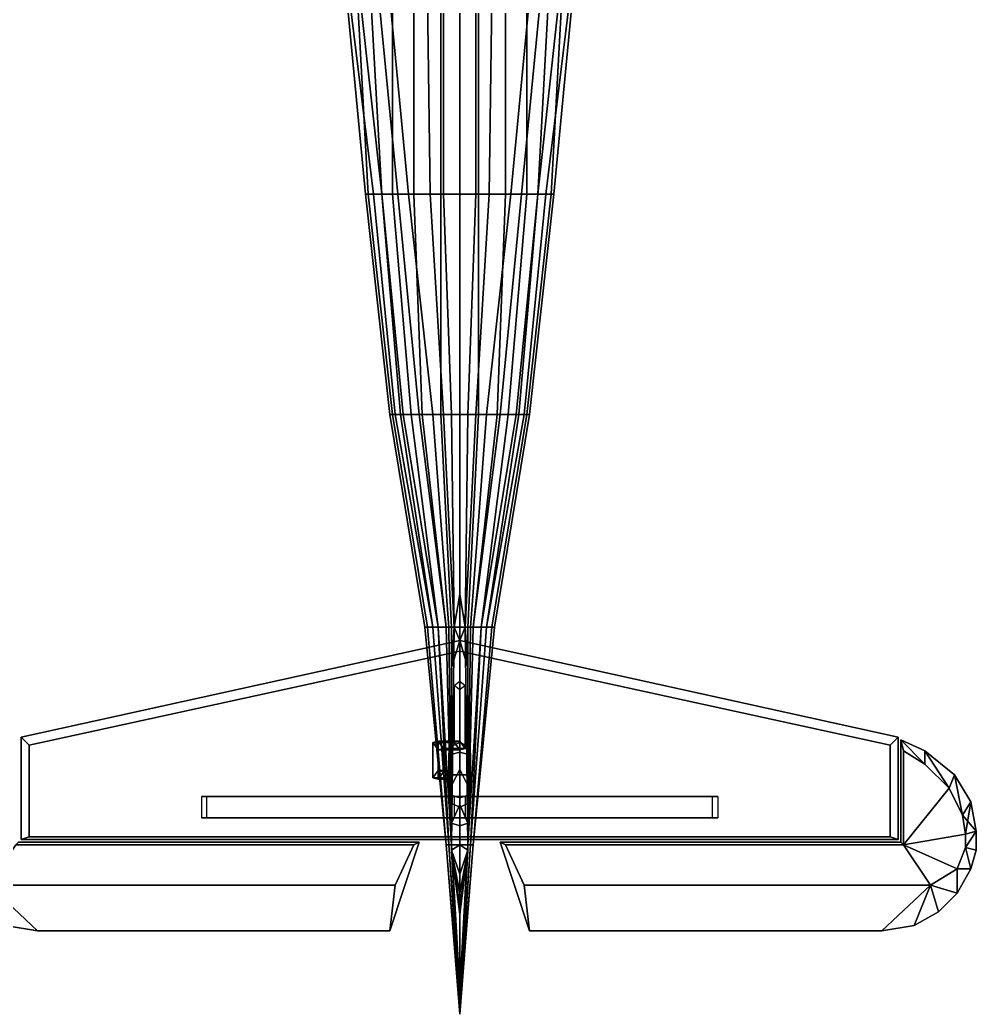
# Model space of a CAD drawing. Header units: millimetres. Extents: x -5.2 to 5.2, y -4.1 to 20.
# Drawn here: x -1.635 to 1.92, y -4.07 to -0.371 of the extents above; entities that cross this region are included whole.
import ezdxf

# ---------------------------------------------------------------- set-up
doc = ezdxf.new("R2010")
doc.units = ezdxf.units.MM
doc.header["$MEASUREMENT"] = 0
for name, color, linetype in [('h2', 6, 'Continuous'), ('w1', 5, 'Continuous'), ('w2', 1, 'Continuous')]:
    doc.layers.add(name, color=color, linetype=linetype)

msp = doc.modelspace()

# ---------------------------------------------------------------- linework, layer by layer
for points in [[(-0.41, -0.29, -0.01), (-0.42, -0.29, -0.17), (-0.35, -1.02, -0.08), (-0.32, -1.02, 0.08)], [(-0.42, -0.29, -0.17), (-0.42, -0.29, -0.28), (-0.35, -1.02, -0.28), (-0.35, -1.02, -0.08)], [(-0.42, -0.29, -0.28), (-0.38, -0.29, -0.57), (-0.34, -1.02, -0.46), (-0.35, -1.02, -0.28)], [(-0.37, -0.29, 0.13), (-0.41, -0.29, -0.01), (-0.32, -1.02, 0.08), (-0.29, -1.02, 0.15)], [(-0.38, -0.29, -0.57), (-0.33, -0.29, -0.7), (-0.29, -1.02, -0.61), (-0.34, -1.02, -0.46)], [(-0.3, -0.29, 0.26), (-0.37, -0.29, 0.13), (-0.29, -1.02, 0.15), (-0.23, -1.02, 0.26)], [(-0.33, -0.29, -0.7), (-0.25, -0.29, -0.81), (-0.25, -1.02, -0.68), (-0.29, -1.02, -0.61)], [(-0.26, -0.29, 0.34), (-0.3, -0.29, 0.26), (-0.23, -1.02, 0.26), (-0.19, -1.02, 0.34)], [(-0.12, -0.29, 0.61), (-0.26, -0.29, 0.34), (-0.19, -1.02, 0.34), (-0.11, -1.02, 0.51)], [(-0.25, -0.29, -0.81), (-0.17, -0.29, -0.86), (-0.17, -1.02, -0.77), (-0.25, -1.02, -0.68)], [(-0.17, -0.29, -0.86), (-0.07, -0.29, -0.91), (-0.07, -1.02, -0.82), (-0.17, -1.02, -0.77)], [(-0.06, -0.29, 0.67), (-0.12, -0.29, 0.61), (-0.11, -1.02, 0.51), (-0.06, -1.02, 0.55)], [(-0.07, -0.29, -0.91), (0, -0.29, -0.92), (0, -1.02, -0.83), (-0.07, -1.02, -0.82)], [(0, -0.29, 0.69), (-0.06, -0.29, 0.67), (-0.06, -1.02, 0.55), (0, -1.02, 0.57)], [(-0.32, -1.02, 0.08), (-0.35, -1.02, -0.08), (-0.26, -1.84, -0.08), (-0.24, -1.84, 0.08)], [(-0.35, -1.02, -0.08), (-0.35, -1.02, -0.28), (-0.26, -1.84, -0.28), (-0.26, -1.84, -0.08)], [(-0.35, -1.02, -0.28), (-0.34, -1.02, -0.46), (-0.25, -1.84, -0.4), (-0.26, -1.84, -0.28)], [(-0.34, -1.02, -0.46), (-0.29, -1.02, -0.61), (-0.22, -1.84, -0.5), (-0.25, -1.84, -0.4)], [(-0.29, -1.02, 0.15), (-0.32, -1.02, 0.08), (-0.24, -1.84, 0.08), (-0.21, -1.84, 0.15)], [(-0.29, -1.02, -0.61), (-0.25, -1.02, -0.68), (-0.18, -1.84, -0.58), (-0.22, -1.84, -0.5)], [(-0.23, -1.02, 0.26), (-0.29, -1.02, 0.15), (-0.21, -1.84, 0.15), (-0.15, -1.84, 0.26)], [(-0.25, -1.02, -0.68), (-0.17, -1.02, -0.77), (-0.14, -1.84, -0.63), (-0.18, -1.84, -0.58)], [(-0.19, -1.02, 0.34), (-0.23, -1.02, 0.26), (-0.15, -1.84, 0.26), (-0.1, -1.84, 0.34)], [(-0.11, -1.02, 0.51), (-0.19, -1.02, 0.34), (-0.1, -1.84, 0.34), (-0.06, -1.84, 0.38)], [(-0.17, -1.02, -0.77), (-0.07, -1.02, -0.82), (-0.07, -1.84, -0.69), (-0.14, -1.84, -0.63)], [(-0.06, -1.02, 0.55), (-0.11, -1.02, 0.51), (-0.06, -1.84, 0.38), (-0.03, -1.84, 0.4)], [(-0.07, -1.02, -0.82), (0, -1.02, -0.83), (0, -1.84, -0.71), (-0.07, -1.84, -0.69)], [(0, -1.02, 0.57), (-0.06, -1.02, 0.55), (-0.03, -1.84, 0.4), (0, -1.84, 0.41)], [(-0.24, -1.84, 0.08), (-0.26, -1.84, -0.08), (-0.13, -2.63, -0.08), (-0.1, -2.63, 0.08)], [(-0.26, -1.84, -0.28), (-0.25, -1.84, -0.4), (-0.12, -2.63, -0.39), (-0.13, -2.63, -0.3)], [(-0.26, -1.84, -0.08), (-0.26, -1.84, -0.28), (-0.13, -2.63, -0.3), (-0.13, -2.63, -0.08)], [(-0.25, -1.84, -0.4), (-0.22, -1.84, -0.5), (-0.1, -2.63, -0.44), (-0.12, -2.63, -0.39)], [(-0.21, -1.84, 0.15), (-0.24, -1.84, 0.08), (-0.1, -2.63, 0.08), (-0.08, -2.63, 0.15)], [(-0.22, -1.84, -0.5), (-0.18, -1.84, -0.58), (-0.08, -2.63, -0.47), (-0.1, -2.63, -0.44)], [(-0.15, -1.84, 0.26), (-0.21, -1.84, 0.15), (-0.08, -2.63, 0.15), (-0.05, -2.63, 0.21)], [(-0.18, -1.84, -0.58), (-0.14, -1.84, -0.63), (-0.05, -2.63, -0.5), (-0.08, -2.63, -0.47)], [(-0.1, -1.84, 0.34), (-0.15, -1.84, 0.26), (-0.05, -2.63, 0.21), (-0.04, -2.63, 0.23)], [(-0.14, -1.84, -0.63), (-0.07, -1.84, -0.69), (-0.03, -2.63, -0.52), (-0.05, -2.63, -0.5)], [(-0.06, -1.84, 0.38), (-0.1, -1.84, 0.34), (-0.04, -2.63, 0.23), (-0.02, -2.63, 0.25)], [(-0.07, -1.84, -0.69), (0, -1.84, -0.71), (0, -2.63, -0.53), (-0.03, -2.63, -0.52)], [(-0.03, -1.84, 0.4), (-0.06, -1.84, 0.38), (-0.02, -2.63, 0.25)], [(0, -1.84, 0.41), (-0.03, -1.84, 0.4), (-0.02, -2.63, 0.25), (0, -2.5081, 0.2831)], [(0, -2.5081, 0.2831), (-0.02, -2.63, 0.25), (-0.02, -2.63, 0.25), (0, -2.68, 0.35)], [(-0.1, -2.63, 0.08), (-0.13, -2.63, -0.08), (-0.05, -3.44, -0.14), (-0.04, -3.44, 0.07)], [(-0.13, -2.63, -0.3), (-0.12, -2.63, -0.39), (-0.05, -3.44, -0.35)], [(-0.13, -2.63, -0.08), (-0.13, -2.63, -0.3), (-0.05, -3.44, -0.35), (-0.05, -3.44, -0.14)], [(-0.12, -2.63, -0.39), (-0.1, -2.63, -0.44), (-0.04, -3.44, -0.39), (-0.05, -3.44, -0.35)], [(-0.08, -2.63, 0.15), (-0.1, -2.63, 0.08), (-0.04, -3.44, 0.07), (-0.03, -3.44, 0.1)], [(-0.1, -2.63, -0.44), (-0.08, -2.63, -0.47), (-0.04, -3.44, -0.39)], [(-0.08, -2.63, -0.47), (-0.05, -2.63, -0.5), (-0.03, -3.44, -0.4), (-0.04, -3.44, -0.39)], [(-0.05, -2.63, 0.21), (-0.08, -2.63, 0.15), (-0.03, -3.44, 0.1)], [(-0.05, -2.63, -0.5), (-0.03, -2.63, -0.52), (-0.03, -3.44, -0.4)], [(-0.04, -2.63, 0.23), (-0.05, -2.63, 0.21), (-0.03, -3.44, 0.1)], [(-0.02, -2.63, 0.25), (-0.04, -2.63, 0.23), (-0.03, -3.44, 0.1)], [(-0.03, -2.63, -0.52), (0, -2.63, -0.53), (0, -3.44, -0.41), (-0.03, -3.44, -0.4)], [(-0.02, -2.63, 0.25), (-0.03, -2.78, 0.35), (-0.03, -2.78, 0.35), (0, -2.68, 0.35)], [(-0.02, -2.63, 0.25), (-0.03, -3.44, 0.1), (-0.03, -3.44, 0.1), (-0.03, -2.78, 0.35)], [(0, -3.16, 1.15), (0, -2.68, 0.35), (-0.03, -2.78, 0.35), (-0.03, -3.22, 1.05)], [(-0.03, -2.78, 0.35), (-0.03, -3.44, 0.1), (-0.03, -3.44, 0.1), (-0.03, -3.46, 0.16)], [(-0.03, -3.22, 1.05), (-0.03, -2.78, 0.35), (-0.03, -3.46, 0.16), (-0.03, -3.46, 1.16)], [(0, -3.0546, -0.6758), (-0.02, -3.0595, -0.648), (-0.02, -2.8473, -0.3449), (0, -2.8309, -0.3564)], [(-0.02, -3.0595, -0.648), (0, -3.0874, -0.6529), (0, -2.8637, -0.3334), (-0.02, -2.8473, -0.3449)], [(0.02, -3.0825, -0.6807), (0, -3.0546, -0.6758), (0, -2.8309, -0.3564), (0.02, -2.8473, -0.3449)], [(0, -3.0874, -0.6529), (0.02, -3.0825, -0.6807), (0.02, -2.8473, -0.3449), (0, -2.8637, -0.3334)], [(-0.08, -3.0546, -0.6758), (-0.1, -3.0595, -0.648), (-0.02, -3.0595, -0.648), (0, -3.0546, -0.6758)], [(-0.1, -3.0595, -0.648), (-0.08, -3.0546, -0.6758), (-0.08, -3.1636, -0.8315), (-0.1, -3.1915, -0.8364)], [(-0.1, -3.0595, -0.648), (-0.08, -3.0874, -0.6529), (0, -3.0874, -0.6529), (-0.02, -3.0595, -0.648)], [(-0.08, -3.0874, -0.6529), (-0.1, -3.0595, -0.648), (-0.1, -3.1915, -0.8364), (-0.08, -3.1964, -0.8085)], [(-0.06, -3.0825, -0.6807), (-0.08, -3.0546, -0.6758), (0, -3.0546, -0.6758), (0.02, -3.0825, -0.6807)], [(-0.08, -3.0546, -0.6758), (-0.06, -3.0825, -0.6807), (-0.06, -3.1685, -0.8036), (-0.08, -3.1636, -0.8315)], [(0, -3.0951, -0.9049), (-0.0283, -3.1034, -0.8966), (-0.0283, -3.0717, -0.82), (0, -3.06, -0.82)], [(0, -3.06, -0.82), (-0.0283, -3.0717, -0.82), (-0.0283, -3.1034, -0.7434), (0, -3.0951, -0.7351)], [(0.0283, -3.1034, -0.8966), (0, -3.0951, -0.9049), (0, -3.06, -0.82), (0.0283, -3.0717, -0.82)], [(0.0283, -3.0717, -0.82), (0, -3.06, -0.82), (0, -3.0951, -0.7351), (0.0283, -3.1034, -0.7434)], [(-0.08, -3.0874, -0.6529), (-0.06, -3.0825, -0.6807), (0.02, -3.0825, -0.6807), (0, -3.0874, -0.6529)], [(-0.06, -3.0825, -0.6807), (-0.08, -3.0874, -0.6529), (-0.08, -3.1964, -0.8085), (-0.06, -3.1685, -0.8036)], [(-0.0283, -3.1034, -0.8966), (-0.04, -3.1234, -0.8766), (-0.04, -3.1, -0.82), (-0.0283, -3.0717, -0.82)], [(-0.0283, -3.0717, -0.82), (-0.04, -3.1, -0.82), (-0.04, -3.1234, -0.7634), (-0.0283, -3.1034, -0.7434)], [(-0.04, -3.1234, -0.8766), (-0.0283, -3.1434, -0.8566), (-0.0283, -3.1283, -0.82), (-0.04, -3.1, -0.82)], [(-0.04, -3.1, -0.82), (-0.0283, -3.1283, -0.82), (-0.0283, -3.1434, -0.7834), (-0.04, -3.1234, -0.7634)], [(-0.0283, -3.18, -0.9283), (-0.04, -3.18, -0.9), (-0.04, -3.1234, -0.8766), (-0.0283, -3.1034, -0.8966)], [(-0.0283, -3.1034, -0.7434), (-0.04, -3.1234, -0.7634), (-0.04, -3.18, -0.74), (-0.0283, -3.18, -0.7117)], [(0, -3.18, -0.94), (-0.0283, -3.18, -0.9283), (-0.0283, -3.1034, -0.8966), (0, -3.0951, -0.9049)], [(0, -3.0951, -0.7351), (-0.0283, -3.1034, -0.7434), (-0.0283, -3.18, -0.7117), (0, -3.18, -0.7)], [(0.0283, -3.18, -0.9283), (0, -3.18, -0.94), (0, -3.0951, -0.9049), (0.0283, -3.1034, -0.8966)], [(0.0283, -3.1034, -0.7434), (0, -3.0951, -0.7351), (0, -3.18, -0.7), (0.0283, -3.18, -0.7117)], [(0.04, -3.1234, -0.8766), (0.0283, -3.1034, -0.8966), (0.0283, -3.0717, -0.82), (0.04, -3.1, -0.82)], [(0.04, -3.1, -0.82), (0.0283, -3.0717, -0.82), (0.0283, -3.1034, -0.7434), (0.04, -3.1234, -0.7634)], [(0.0283, -3.1434, -0.8566), (0.04, -3.1234, -0.8766), (0.04, -3.1, -0.82), (0.0283, -3.1283, -0.82)], [(0.0283, -3.1283, -0.82), (0.04, -3.1, -0.82), (0.04, -3.1234, -0.7634), (0.0283, -3.1434, -0.7834)], [(0.04, -3.18, -0.9), (0.0283, -3.18, -0.9283), (0.0283, -3.1034, -0.8966), (0.04, -3.1234, -0.8766)], [(0.04, -3.1234, -0.7634), (0.0283, -3.1034, -0.7434), (0.0283, -3.18, -0.7117), (0.04, -3.18, -0.74)], [(-0.04, -3.18, -0.9), (-0.0283, -3.18, -0.8717), (-0.0283, -3.1434, -0.8566), (-0.04, -3.1234, -0.8766)], [(-0.04, -3.1234, -0.7634), (-0.0283, -3.1434, -0.7834), (-0.0283, -3.18, -0.7683), (-0.04, -3.18, -0.74)], [(-0.0283, -3.18, -0.8717), (-0.0283, -3.1434, -0.7834), (-0.0283, -3.1283, -0.82), (-0.0283, -3.1434, -0.8566)], [(-0.0283, -3.2166, -0.8566), (-0.0283, -3.18, -0.7683), (-0.0283, -3.1434, -0.7834), (-0.0283, -3.18, -0.8717)], [(0.0283, -3.18, -0.8717), (0.04, -3.18, -0.9), (0.04, -3.1234, -0.8766), (0.0283, -3.1434, -0.8566)], [(0.0283, -3.1434, -0.7834), (0.04, -3.1234, -0.7634), (0.04, -3.18, -0.74), (0.0283, -3.18, -0.7683)], [(0.0283, -3.1283, -0.82), (0.0283, -3.1434, -0.7834), (0.0283, -3.18, -0.8717), (0.0283, -3.1434, -0.8566)], [(0.0283, -3.1434, -0.7834), (0.0283, -3.18, -0.7683), (0.0283, -3.2166, -0.8566), (0.0283, -3.18, -0.8717)], [(-0.0283, -3.1636, -0.8315), (-0.0283, -3.1915, -0.8364), (-0.1, -3.1915, -0.8364), (-0.08, -3.1636, -0.8315)], [(-0.0283, -3.1685, -0.8036), (-0.0283, -3.1636, -0.8315), (-0.08, -3.1636, -0.8315), (-0.06, -3.1685, -0.8036)], [(-0.0283, -3.1964, -0.8085), (-0.0283, -3.1685, -0.8036), (-0.06, -3.1685, -0.8036), (-0.08, -3.1964, -0.8085)], [(-0.04, -3.2366, -0.8766), (-0.0283, -3.2166, -0.8566), (-0.0283, -3.18, -0.8717), (-0.04, -3.18, -0.9)], [(-0.0283, -3.2566, -0.8966), (-0.04, -3.2366, -0.8766), (-0.04, -3.18, -0.9), (-0.0283, -3.18, -0.9283)], [(-0.04, -3.18, -0.74), (-0.0283, -3.18, -0.7683), (-0.0283, -3.2166, -0.7834), (-0.04, -3.2366, -0.7634)], [(-0.0283, -3.18, -0.7117), (-0.04, -3.18, -0.74), (-0.04, -3.2366, -0.7634), (-0.0283, -3.2566, -0.7434)], [(0, -3.29, 1.25), (0, -3.16, 1.15), (-0.03, -3.22, 1.05), (-0.03, -3.36, 1.16)], [(0, -3.2649, -0.9049), (-0.0283, -3.2566, -0.8966), (-0.0283, -3.18, -0.9283), (0, -3.18, -0.94)], [(0, -3.18, -0.7), (-0.0283, -3.18, -0.7117), (-0.0283, -3.2566, -0.7434), (0, -3.2649, -0.7351)], [(-0.0283, -3.2317, -0.82), (-0.0283, -3.2166, -0.7834), (-0.0283, -3.18, -0.7683), (-0.0283, -3.2166, -0.8566)], [(0.0283, -3.2566, -0.8966), (0, -3.2649, -0.9049), (0, -3.18, -0.94), (0.0283, -3.18, -0.9283)], [(0.0283, -3.18, -0.7117), (0, -3.18, -0.7), (0, -3.2649, -0.7351), (0.0283, -3.2566, -0.7434)], [(0.0283, -3.2166, -0.8566), (0.04, -3.2366, -0.8766), (0.04, -3.18, -0.9), (0.0283, -3.18, -0.8717)], [(0.04, -3.2366, -0.8766), (0.0283, -3.2566, -0.8966), (0.0283, -3.18, -0.9283), (0.04, -3.18, -0.9)], [(0.0283, -3.18, -0.7683), (0.04, -3.18, -0.74), (0.04, -3.2366, -0.7634), (0.0283, -3.2166, -0.7834)], [(0.04, -3.18, -0.74), (0.0283, -3.18, -0.7117), (0.0283, -3.2566, -0.7434), (0.04, -3.2366, -0.7634)], [(0.0283, -3.18, -0.7683), (0.0283, -3.2166, -0.7834), (0.0283, -3.2317, -0.82), (0.0283, -3.2166, -0.8566)], [(-0.0283, -3.1915, -0.8364), (-0.0283, -3.1964, -0.8085), (-0.08, -3.1964, -0.8085), (-0.1, -3.1915, -0.8364)], [(-0.04, -3.26, -0.82), (-0.0283, -3.2317, -0.82), (-0.0283, -3.2166, -0.8566), (-0.04, -3.2366, -0.8766)], [(-0.04, -3.2366, -0.7634), (-0.0283, -3.2166, -0.7834), (-0.0283, -3.2317, -0.82), (-0.04, -3.26, -0.82)], [(0.0283, -3.2317, -0.82), (0.04, -3.26, -0.82), (0.04, -3.2366, -0.8766), (0.0283, -3.2166, -0.8566)], [(0.0283, -3.2166, -0.7834), (0.04, -3.2366, -0.7634), (0.04, -3.26, -0.82), (0.0283, -3.2317, -0.82)], [(-0.0283, -3.2883, -0.82), (-0.04, -3.26, -0.82), (-0.04, -3.2366, -0.8766), (-0.0283, -3.2566, -0.8966)], [(-0.0283, -3.2566, -0.7434), (-0.04, -3.2366, -0.7634), (-0.04, -3.26, -0.82), (-0.0283, -3.2883, -0.82)], [(-0.03, -3.36, 1.16), (-0.03, -3.22, 1.05), (-0.03, -3.46, 1.16), (-0.03, -3.36, 1.16)], [(0.04, -3.26, -0.82), (0.0283, -3.2883, -0.82), (0.0283, -3.2566, -0.8966), (0.04, -3.2366, -0.8766)], [(0.04, -3.2366, -0.7634), (0.0283, -3.2566, -0.7434), (0.0283, -3.2883, -0.82), (0.04, -3.26, -0.82)], [(0, -3.29, 1.25), (-0.03, -3.36, 1.16), (0, -3.37, 1.27), (0, -3.29, 1.25)], [(0, -3.3, -0.82), (-0.0283, -3.2883, -0.82), (-0.0283, -3.2566, -0.8966), (0, -3.2649, -0.9049)], [(0, -3.2649, -0.7351), (-0.0283, -3.2566, -0.7434), (-0.0283, -3.2883, -0.82), (0, -3.3, -0.82)], [(0.0283, -3.2883, -0.82), (0, -3.3, -0.82), (0, -3.2649, -0.9049), (0.0283, -3.2566, -0.8966)], [(0.0283, -3.2566, -0.7434), (0, -3.2649, -0.7351), (0, -3.3, -0.82), (0.0283, -3.2883, -0.82)], [(0, -3.44, 1.28), (0, -3.37, 1.27), (-0.03, -3.36, 1.16), (-0.03, -3.46, 1.16)], [(-0.04, -3.44, 0.07), (-0.05, -3.44, -0.14), (0, -4.06, -0.07), (0, -4.02, 0.04)], [(-0.05, -3.44, -0.14), (-0.05, -3.44, -0.35), (0, -4.07, -0.14), (0, -4.06, -0.07)], [(-0.05, -3.44, -0.35), (-0.04, -3.44, -0.39), (0, -4.05, -0.23), (0, -4.07, -0.14)], [(-0.04, -3.44, -0.39), (-0.03, -3.44, -0.4), (0, -3.98, -0.3), (0, -4.05, -0.23)], [(-0.03, -3.44, 0.1), (-0.04, -3.44, 0.07), (0, -4.02, 0.04)], [(-0.03, -3.44, -0.4), (0, -3.44, -0.41), (0, -3.87, -0.35), (0, -3.98, -0.3)], [(-0.03, -3.46, 0.16), (-0.03, -3.44, 0.1), (-0.03, -3.44, 0.1), (0, -4.02, 0.04)], [(0, -3.44, 1.28), (-0.03, -3.46, 1.16), (0, -3.55, 1.26), (0, -3.44, 1.28)], [(0, -3.55, 1.26), (-0.03, -3.46, 1.16), (0, -3.62, 1.23), (0, -3.55, 1.26)], [(0, -3.62, 1.23), (-0.03, -3.46, 1.16), (0, -3.67, 1.19), (0, -3.62, 1.23)], [(0, -3.67, 1.19), (-0.03, -3.46, 1.16), (0, -3.7, 1.14), (0, -3.67, 1.19)], [(-0.03, -3.46, 1.16), (-0.03, -3.46, 0.16), (0, -4.02, 0.04), (0, -3.7, 1.14)]]:
    msp.add_3dface(points)
at = {"layer": 'h2'}
for points in [[(0.07, -0.29, -0.91), (0, -0.29, -0.92), (0, -1.02, -0.83), (0.07, -1.02, -0.82)], [(0, -0.29, 0.69), (0.06, -0.29, 0.67), (0.06, -1.02, 0.55), (0, -1.02, 0.57)], [(0.06, -0.29, 0.67), (0.12, -0.29, 0.61), (0.11, -1.02, 0.51), (0.06, -1.02, 0.55)], [(0.17, -0.29, -0.86), (0.07, -0.29, -0.91), (0.07, -1.02, -0.82), (0.17, -1.02, -0.77)], [(0.12, -0.29, 0.61), (0.26, -0.29, 0.34), (0.19, -1.02, 0.34), (0.11, -1.02, 0.51)], [(0.25, -0.29, -0.81), (0.17, -0.29, -0.86), (0.17, -1.02, -0.77), (0.25, -1.02, -0.68)], [(0.26, -0.29, 0.34), (0.3, -0.29, 0.26), (0.23, -1.02, 0.26), (0.19, -1.02, 0.34)], [(0.3, -0.29, 0.26), (0.37, -0.29, 0.13), (0.29, -1.02, 0.15), (0.23, -1.02, 0.26)], [(0.33, -0.29, -0.7), (0.25, -0.29, -0.81), (0.25, -1.02, -0.68), (0.29, -1.02, -0.61)], [(0.38, -0.29, -0.57), (0.33, -0.29, -0.7), (0.29, -1.02, -0.61), (0.34, -1.02, -0.46)], [(0.37, -0.29, 0.13), (0.41, -0.29, -0.01), (0.32, -1.02, 0.08), (0.29, -1.02, 0.15)], [(0.41, -0.29, -0.01), (0.42, -0.29, -0.17), (0.35, -1.02, -0.08), (0.32, -1.02, 0.08)], [(0.42, -0.29, -0.28), (0.38, -0.29, -0.57), (0.34, -1.02, -0.46), (0.35, -1.02, -0.28)], [(0.42, -0.29, -0.17), (0.42, -0.29, -0.28), (0.35, -1.02, -0.28), (0.35, -1.02, -0.08)], [(0.07, -1.02, -0.82), (0, -1.02, -0.83), (0, -1.84, -0.71), (0.07, -1.84, -0.69)], [(0, -1.02, 0.57), (0.06, -1.02, 0.55), (0.03, -1.84, 0.4), (0, -1.84, 0.41)], [(0.06, -1.02, 0.55), (0.11, -1.02, 0.51), (0.06, -1.84, 0.38), (0.03, -1.84, 0.4)], [(0.11, -1.02, 0.51), (0.19, -1.02, 0.34), (0.1, -1.84, 0.34), (0.06, -1.84, 0.38)], [(0.17, -1.02, -0.77), (0.07, -1.02, -0.82), (0.07, -1.84, -0.69), (0.14, -1.84, -0.63)], [(0.19, -1.02, 0.34), (0.23, -1.02, 0.26), (0.15, -1.84, 0.26), (0.1, -1.84, 0.34)], [(0.25, -1.02, -0.68), (0.17, -1.02, -0.77), (0.14, -1.84, -0.63), (0.18, -1.84, -0.58)], [(0.23, -1.02, 0.26), (0.29, -1.02, 0.15), (0.21, -1.84, 0.15), (0.15, -1.84, 0.26)], [(0.29, -1.02, -0.61), (0.25, -1.02, -0.68), (0.18, -1.84, -0.58), (0.22, -1.84, -0.5)], [(0.29, -1.02, 0.15), (0.32, -1.02, 0.08), (0.24, -1.84, 0.08), (0.21, -1.84, 0.15)], [(0.34, -1.02, -0.46), (0.29, -1.02, -0.61), (0.22, -1.84, -0.5), (0.25, -1.84, -0.4)], [(0.32, -1.02, 0.08), (0.35, -1.02, -0.08), (0.26, -1.84, -0.08), (0.24, -1.84, 0.08)], [(0.35, -1.02, -0.28), (0.34, -1.02, -0.46), (0.25, -1.84, -0.4), (0.26, -1.84, -0.28)], [(0.35, -1.02, -0.08), (0.35, -1.02, -0.28), (0.26, -1.84, -0.28), (0.26, -1.84, -0.08)], [(0.07, -1.84, -0.69), (0, -1.84, -0.71), (0, -2.63, -0.53), (0.03, -2.63, -0.52)], [(0, -1.84, 0.41), (0.03, -1.84, 0.4), (0.02, -2.63, 0.25), (0, -2.5081, 0.2831)], [(0.06, -1.84, 0.38), (0.1, -1.84, 0.34), (0.04, -2.63, 0.23), (0.02, -2.63, 0.25)], [(0.03, -1.84, 0.4), (0.06, -1.84, 0.38), (0.02, -2.63, 0.25)], [(0.14, -1.84, -0.63), (0.07, -1.84, -0.69), (0.03, -2.63, -0.52), (0.05, -2.63, -0.5)], [(0.1, -1.84, 0.34), (0.15, -1.84, 0.26), (0.05, -2.63, 0.21), (0.04, -2.63, 0.23)], [(0.18, -1.84, -0.58), (0.14, -1.84, -0.63), (0.05, -2.63, -0.5), (0.08, -2.63, -0.47)], [(0.15, -1.84, 0.26), (0.21, -1.84, 0.15), (0.08, -2.63, 0.15), (0.05, -2.63, 0.21)], [(0.22, -1.84, -0.5), (0.18, -1.84, -0.58), (0.08, -2.63, -0.47), (0.1, -2.63, -0.44)], [(0.21, -1.84, 0.15), (0.24, -1.84, 0.08), (0.1, -2.63, 0.08), (0.08, -2.63, 0.15)], [(0.24, -1.84, 0.08), (0.26, -1.84, -0.08), (0.13, -2.63, -0.08), (0.1, -2.63, 0.08)], [(0.25, -1.84, -0.4), (0.22, -1.84, -0.5), (0.1, -2.63, -0.44), (0.12, -2.63, -0.39)], [(0.26, -1.84, -0.28), (0.25, -1.84, -0.4), (0.12, -2.63, -0.39), (0.13, -2.63, -0.3)], [(0.26, -1.84, -0.08), (0.26, -1.84, -0.28), (0.13, -2.63, -0.3), (0.13, -2.63, -0.08)], [(0, -2.5081, 0.2831), (0.02, -2.63, 0.25), (0.02, -2.63, 0.25), (0, -2.68, 0.35)], [(0.03, -2.63, -0.52), (0, -2.63, -0.53), (0, -3.44, -0.41), (0.03, -3.44, -0.4)], [(0.02, -2.63, 0.25), (0.03, -2.78, 0.35), (0.03, -2.78, 0.35), (0, -2.68, 0.35)], [(0.02, -2.63, 0.25), (0.03, -3.44, 0.1), (0.03, -3.44, 0.1), (0.03, -2.78, 0.35)], [(0.02, -2.63, 0.25), (0.04, -2.63, 0.23), (0.03, -3.44, 0.1)], [(0.05, -2.63, -0.5), (0.03, -2.63, -0.52), (0.03, -3.44, -0.4)], [(0.08, -2.63, -0.47), (0.05, -2.63, -0.5), (0.03, -3.44, -0.4), (0.04, -3.44, -0.39)], [(0.04, -2.63, 0.23), (0.05, -2.63, 0.21), (0.03, -3.44, 0.1)], [(0.05, -2.63, 0.21), (0.08, -2.63, 0.15), (0.03, -3.44, 0.1)], [(0.08, -2.63, 0.15), (0.1, -2.63, 0.08), (0.04, -3.44, 0.07), (0.03, -3.44, 0.1)], [(0.1, -2.63, 0.08), (0.13, -2.63, -0.08), (0.05, -3.44, -0.14), (0.04, -3.44, 0.07)], [(0.12, -2.63, -0.39), (0.1, -2.63, -0.44), (0.04, -3.44, -0.39), (0.05, -3.44, -0.35)], [(0.1, -2.63, -0.44), (0.08, -2.63, -0.47), (0.04, -3.44, -0.39)], [(0.13, -2.63, -0.08), (0.13, -2.63, -0.3), (0.05, -3.44, -0.35), (0.05, -3.44, -0.14)], [(0.13, -2.63, -0.3), (0.12, -2.63, -0.39), (0.05, -3.44, -0.35)], [(0, -3.16, 1.15), (0, -2.68, 0.35), (0.03, -2.78, 0.35), (0.03, -3.22, 1.05)], [(0.03, -3.22, 1.05), (0.03, -2.78, 0.35), (0.03, -3.46, 0.16), (0.03, -3.46, 1.16)], [(0.03, -2.78, 0.35), (0.03, -3.44, 0.1), (0.03, -3.44, 0.1), (0.03, -3.46, 0.16)], [(0, -3.29, 1.25), (0, -3.16, 1.15), (0.03, -3.22, 1.05), (0.03, -3.36, 1.16)], [(0.03, -3.36, 1.16), (0.03, -3.22, 1.05), (0.03, -3.46, 1.16), (0.03, -3.36, 1.16)], [(0, -3.29, 1.25), (0.03, -3.36, 1.16), (0, -3.37, 1.27), (0, -3.29, 1.25)], [(0, -3.44, 1.28), (0, -3.37, 1.27), (0.03, -3.36, 1.16), (0.03, -3.46, 1.16)], [(0.04, -3.44, 0.07), (0.05, -3.44, -0.14), (0, -4.06, -0.07), (0, -4.02, 0.04)], [(0.05, -3.44, -0.35), (0.04, -3.44, -0.39), (0, -4.05, -0.23), (0, -4.07, -0.14)], [(0.05, -3.44, -0.14), (0.05, -3.44, -0.35), (0, -4.07, -0.14), (0, -4.06, -0.07)], [(0.03, -3.44, -0.4), (0, -3.44, -0.41), (0, -3.87, -0.35), (0, -3.98, -0.3)], [(0.04, -3.44, -0.39), (0.03, -3.44, -0.4), (0, -3.98, -0.3), (0, -4.05, -0.23)], [(0.03, -3.46, 0.16), (0.03, -3.44, 0.1), (0.03, -3.44, 0.1), (0, -4.02, 0.04)], [(0.03, -3.44, 0.1), (0.04, -3.44, 0.07), (0, -4.02, 0.04)], [(0, -3.44, 1.28), (0.03, -3.46, 1.16), (0, -3.55, 1.26), (0, -3.44, 1.28)], [(0.03, -3.46, 1.16), (0.03, -3.46, 0.16), (0, -4.02, 0.04), (0, -3.7, 1.14)], [(0, -3.67, 1.19), (0.03, -3.46, 1.16), (0, -3.7, 1.14), (0, -3.67, 1.19)], [(0, -3.62, 1.23), (0.03, -3.46, 1.16), (0, -3.67, 1.19), (0, -3.62, 1.23)], [(0, -3.55, 1.26), (0.03, -3.46, 1.16), (0, -3.62, 1.23), (0, -3.55, 1.26)]]:
    msp.add_3dface(points, dxfattribs=at)
at = {"layer": 'w1'}
for points in [[(-1.6, -3.07, -0.3), (-1.63, -3.04, -0.27), (0, -2.68, -0.27), (0, -2.72, -0.3)], [(0, -2.68, -0.27), (-1.63, -3.04, -0.27), (-1.6, -3.07, -0.24), (0, -2.72, -0.24)], [(-1.6, -3.41, -0.3), (-1.6, -3.07, -0.3), (0, -2.72, -0.3), (0, -3.41, -0.3)], [(0, -2.72, -0.24), (-1.6, -3.07, -0.24), (-1.6, -3.41, -0.24), (0, -3.41, -0.24)], [(-1.63, -3.42, -0.27), (-1.63, -3.04, -0.27), (-1.6, -3.07, -0.3), (-1.6, -3.41, -0.3)], [(-1.63, -3.04, -0.27), (-1.63, -3.42, -0.27), (-1.6, -3.41, -0.24), (-1.6, -3.07, -0.24)], [(-0.96, -3.26, -0.24), (-0.96, -3.34, -0.24), (0, -3.34, 0.15), (0, -3.26, 0.15)], [(-0.94, -3.26, -0.24), (-0.96, -3.26, -0.24), (0, -3.26, 0.15), (0.02, -3.26, 0.15)], [(-0.94, -3.34, -0.24), (-0.94, -3.26, -0.24), (0.02, -3.26, 0.15), (0.02, -3.34, 0.15)], [(-0.96, -3.34, -0.24), (-0.94, -3.34, -0.24), (0.02, -3.34, 0.15), (0, -3.34, 0.15)], [(-0.17, -3.44, -0.3), (-1.65, -3.44, -0.3), (-1.64, -3.43, -0.27), (-0.15, -3.43, -0.27)], [(-0.15, -3.43, -0.27), (-1.64, -3.43, -0.27), (-1.65, -3.44, -0.24), (-0.17, -3.44, -0.24)], [(0, -3.42, -0.27), (-1.63, -3.42, -0.27), (-1.6, -3.41, -0.3), (0, -3.41, -0.3)], [(0, -3.41, -0.24), (-1.6, -3.41, -0.24), (-1.63, -3.42, -0.27), (0, -3.42, -0.27)], [(-0.24, -3.59, -0.3), (-0.17, -3.44, -0.3), (-0.15, -3.43, -0.27), (-0.26, -3.76, -0.27)], [(-0.15, -3.43, -0.27), (-0.17, -3.44, -0.24), (-0.24, -3.59, -0.24), (-0.26, -3.76, -0.27)], [(-0.24, -3.59, -0.3), (-1.75, -3.59, -0.3), (-1.65, -3.44, -0.3), (-0.17, -3.44, -0.3)], [(-0.17, -3.44, -0.24), (-1.65, -3.44, -0.24), (-1.75, -3.59, -0.24), (-0.24, -3.59, -0.24)], [(-0.26, -3.76, -0.27), (-1.57, -3.76, -0.27), (-1.75, -3.59, -0.3), (-0.24, -3.59, -0.3)], [(-1.57, -3.76, -0.27), (-1.57, -3.76, -0.27), (-1.69, -3.74, -0.27), (-1.75, -3.59, -0.3)], [(-0.24, -3.59, -0.24), (-1.75, -3.59, -0.24), (-1.57, -3.76, -0.27), (-0.26, -3.76, -0.27)], [(-1.69, -3.74, -0.27), (-1.57, -3.76, -0.27), (-1.57, -3.76, -0.27), (-1.75, -3.59, -0.24)]]:
    msp.add_3dface(points, dxfattribs=at)
at = {"layer": 'w2'}
for points in [[(0, -2.68, -0.27), (1.63, -3.04, -0.27), (1.6, -3.07, -0.24), (0, -2.72, -0.24)], [(1.6, -3.07, -0.3), (1.63, -3.04, -0.27), (0, -2.68, -0.27), (0, -2.72, -0.3)], [(0, -2.72, -0.24), (1.6, -3.07, -0.24), (1.6, -3.41, -0.24), (0, -3.41, -0.24)], [(1.6, -3.41, -0.3), (1.6, -3.07, -0.3), (0, -2.72, -0.3), (0, -3.41, -0.3)], [(1.63, -3.04, -0.27), (1.63, -3.42, -0.27), (1.6, -3.41, -0.24), (1.6, -3.07, -0.24)], [(1.63, -3.42, -0.27), (1.63, -3.04, -0.27), (1.6, -3.07, -0.3), (1.6, -3.41, -0.3)], [(1.64, -3.05, -0.27), (1.64, -3.05, -0.27), (1.73, -3.09, -0.27), (1.73, -3.14, -0.24)], [(1.64, -3.05, -0.27), (1.64, -3.05, -0.27), (1.73, -3.14, -0.24), (1.65, -3.09, -0.24)], [(1.64, -3.05, -0.27), (1.65, -3.09, -0.24), (1.65, -3.44, -0.24), (1.64, -3.43, -0.27)], [(1.65, -3.44, -0.3), (1.65, -3.09, -0.3), (1.64, -3.05, -0.27), (1.64, -3.43, -0.27)], [(1.64, -3.05, -0.27), (1.64, -3.05, -0.27), (1.65, -3.09, -0.3), (1.73, -3.14, -0.3)], [(1.64, -3.05, -0.27), (1.64, -3.05, -0.27), (1.73, -3.14, -0.3), (1.73, -3.09, -0.27)], [(1.65, -3.09, -0.24), (1.73, -3.14, -0.24), (1.82, -3.23, -0.24), (1.65, -3.44, -0.24)], [(1.82, -3.23, -0.3), (1.73, -3.14, -0.3), (1.65, -3.09, -0.3), (1.65, -3.44, -0.3)], [(1.84, -3.18, -0.27), (1.84, -3.18, -0.27), (1.82, -3.23, -0.24), (1.73, -3.09, -0.27)], [(1.73, -3.09, -0.27), (1.73, -3.09, -0.27), (1.82, -3.23, -0.24), (1.73, -3.14, -0.24)], [(1.73, -3.14, -0.3), (1.73, -3.14, -0.3), (1.82, -3.23, -0.3), (1.73, -3.09, -0.27)], [(1.82, -3.23, -0.3), (1.82, -3.23, -0.3), (1.84, -3.18, -0.27), (1.73, -3.09, -0.27)], [(1.84, -3.18, -0.27), (1.84, -3.18, -0.27), (1.87, -3.33, -0.24), (1.82, -3.23, -0.24)], [(1.87, -3.33, -0.3), (1.87, -3.33, -0.3), (1.84, -3.18, -0.27), (1.82, -3.23, -0.3)], [(1.84, -3.18, -0.27), (1.84, -3.18, -0.27), (1.9, -3.28, -0.27), (1.87, -3.33, -0.24)], [(1.87, -3.33, -0.3), (1.87, -3.33, -0.3), (1.9, -3.28, -0.27), (1.84, -3.18, -0.27)], [(1.82, -3.23, -0.24), (1.87, -3.33, -0.24), (1.88, -3.4, -0.24), (1.65, -3.44, -0.24)], [(1.88, -3.4, -0.3), (1.87, -3.33, -0.3), (1.82, -3.23, -0.3), (1.65, -3.44, -0.3)], [(0.94, -3.34, -0.24), (0.94, -3.26, -0.24), (-0.02, -3.26, 0.15), (-0.02, -3.34, 0.15)], [(0.94, -3.26, -0.24), (0.96, -3.26, -0.24), (0, -3.26, 0.15), (-0.02, -3.26, 0.15)], [(0.96, -3.26, -0.24), (0.96, -3.34, -0.24), (0, -3.34, 0.15), (0, -3.26, 0.15)], [(1.9, -3.28, -0.27), (1.92, -3.39, -0.27), (1.92, -3.39, -0.27), (1.87, -3.33, -0.24)], [(1.88, -3.4, -0.3), (1.88, -3.4, -0.3), (1.9, -3.28, -0.27), (1.87, -3.33, -0.3)], [(1.88, -3.4, -0.3), (1.88, -3.4, -0.3), (1.92, -3.39, -0.27), (1.9, -3.28, -0.27)], [(0.96, -3.34, -0.24), (0.94, -3.34, -0.24), (-0.02, -3.34, 0.15), (0, -3.34, 0.15)], [(1.87, -3.33, -0.24), (1.92, -3.39, -0.27), (1.92, -3.39, -0.27), (1.88, -3.4, -0.24)], [(1.88, -3.4, -0.24), (1.88, -3.45, -0.24), (1.85, -3.53, -0.24), (1.65, -3.44, -0.24)], [(1.85, -3.53, -0.3), (1.88, -3.45, -0.3), (1.88, -3.4, -0.3), (1.65, -3.44, -0.3)], [(1.88, -3.4, -0.24), (1.92, -3.39, -0.27), (1.92, -3.39, -0.27), (1.88, -3.45, -0.24)], [(1.88, -3.45, -0.24), (1.92, -3.39, -0.27), (1.92, -3.39, -0.27), (1.92, -3.46, -0.27)], [(1.88, -3.45, -0.3), (1.88, -3.45, -0.3), (1.92, -3.39, -0.27), (1.88, -3.4, -0.3)], [(1.88, -3.45, -0.3), (1.88, -3.45, -0.3), (1.92, -3.46, -0.27), (1.92, -3.39, -0.27)], [(0, -3.41, -0.24), (1.6, -3.41, -0.24), (1.63, -3.42, -0.27), (0, -3.42, -0.27)], [(0, -3.42, -0.27), (1.63, -3.42, -0.27), (1.6, -3.41, -0.3), (0, -3.41, -0.3)], [(0.15, -3.43, -0.27), (1.64, -3.43, -0.27), (1.65, -3.44, -0.24), (0.17, -3.44, -0.24)], [(0.17, -3.44, -0.3), (1.65, -3.44, -0.3), (1.64, -3.43, -0.27), (0.15, -3.43, -0.27)], [(0.15, -3.43, -0.27), (0.17, -3.44, -0.24), (0.24, -3.59, -0.24), (0.26, -3.76, -0.27)], [(0.24, -3.59, -0.3), (0.17, -3.44, -0.3), (0.15, -3.43, -0.27), (0.26, -3.76, -0.27)], [(0.17, -3.44, -0.24), (1.65, -3.44, -0.24), (1.75, -3.59, -0.24), (0.24, -3.59, -0.24)], [(0.24, -3.59, -0.3), (1.75, -3.59, -0.3), (1.65, -3.44, -0.3), (0.17, -3.44, -0.3)], [(1.85, -3.53, -0.24), (1.75, -3.59, -0.24), (1.75, -3.59, -0.24), (1.65, -3.44, -0.24)], [(1.75, -3.59, -0.3), (1.75, -3.59, -0.3), (1.85, -3.53, -0.3), (1.65, -3.44, -0.3)], [(1.88, -3.45, -0.24), (1.9, -3.53, -0.27), (1.9, -3.53, -0.27), (1.85, -3.53, -0.24)], [(1.88, -3.45, -0.3), (1.88, -3.45, -0.3), (1.85, -3.53, -0.3), (1.9, -3.53, -0.27)], [(1.88, -3.45, -0.24), (1.92, -3.46, -0.27), (1.92, -3.46, -0.27), (1.9, -3.53, -0.27)], [(1.88, -3.45, -0.3), (1.88, -3.45, -0.3), (1.9, -3.53, -0.27), (1.92, -3.46, -0.27)], [(1.85, -3.53, -0.24), (1.85, -3.62, -0.27), (1.85, -3.62, -0.27), (1.75, -3.59, -0.24)], [(1.85, -3.62, -0.27), (1.85, -3.62, -0.27), (1.85, -3.53, -0.3), (1.75, -3.59, -0.3)], [(1.85, -3.53, -0.24), (1.9, -3.53, -0.27), (1.9, -3.53, -0.27), (1.85, -3.62, -0.27)], [(1.9, -3.53, -0.27), (1.9, -3.53, -0.27), (1.85, -3.53, -0.3), (1.85, -3.62, -0.27)], [(0.24, -3.59, -0.24), (1.75, -3.59, -0.24), (1.57, -3.76, -0.27), (0.26, -3.76, -0.27)], [(0.26, -3.76, -0.27), (1.57, -3.76, -0.27), (1.75, -3.59, -0.3), (0.24, -3.59, -0.3)], [(1.69, -3.74, -0.27), (1.57, -3.76, -0.27), (1.57, -3.76, -0.27), (1.75, -3.59, -0.24)], [(1.57, -3.76, -0.27), (1.57, -3.76, -0.27), (1.69, -3.74, -0.27), (1.75, -3.59, -0.3)], [(1.78, -3.69, -0.27), (1.69, -3.74, -0.27), (1.69, -3.74, -0.27), (1.75, -3.59, -0.24)], [(1.69, -3.74, -0.27), (1.69, -3.74, -0.27), (1.78, -3.69, -0.27), (1.75, -3.59, -0.3)], [(1.85, -3.62, -0.27), (1.78, -3.69, -0.27), (1.78, -3.69, -0.27), (1.75, -3.59, -0.24)], [(1.78, -3.69, -0.27), (1.78, -3.69, -0.27), (1.85, -3.62, -0.27), (1.75, -3.59, -0.3)]]:
    msp.add_3dface(points, dxfattribs=at)

doc.saveas('drawing.dxf')
